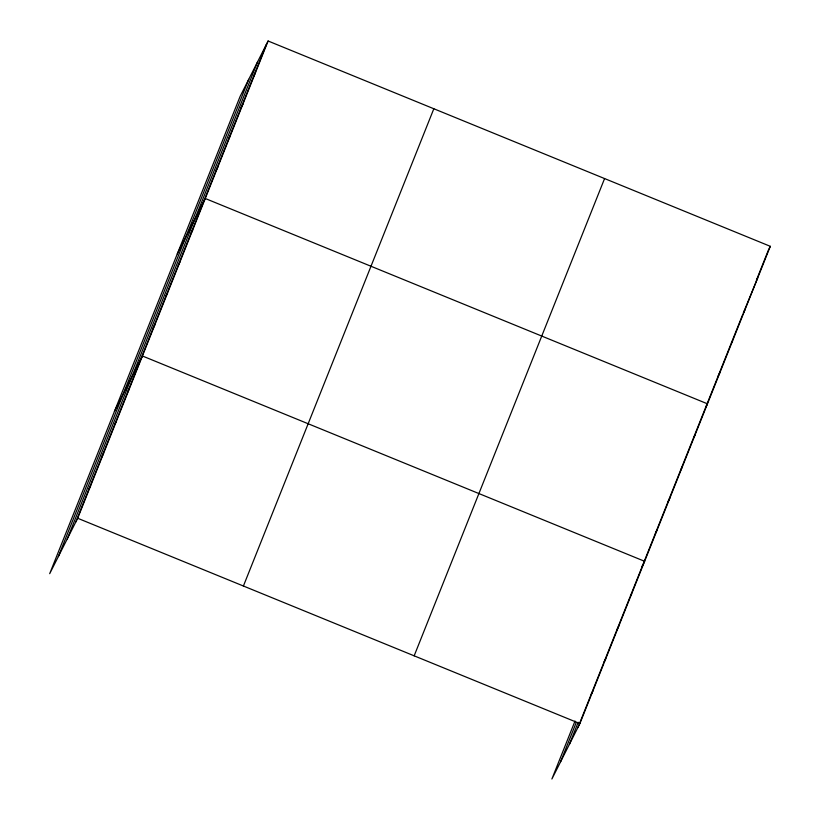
<?xml version="1.0" encoding="UTF-8"?>
<svg xmlns="http://www.w3.org/2000/svg" width="820" height="820" viewBox="0 0 820 820"><rect width="100%" height="100%" fill="white"/><g stroke="black" fill="none" stroke-linecap="round" stroke-linejoin="round"><path stroke-width="1.23" d="M58.333 556.585L248.757 79.314M67.23 538.966L257.654 61.705M75.87 521.868L266.285 44.598M268.109 41L240.116 96.422L49.692 573.682L77.685 518.26L268.109 41L770.308 246.318L579.883 723.578L551.891 779L575.015 721.046M243.407 586.023L433.831 108.752M414.161 655.826L604.586 178.565M560.531 761.903L576.255 722.492M569.428 744.283L578.213 722.256M578.069 727.186L590.554 695.893M603.499 663.431L591.015 694.735L592.829 691.127M629.862 597.37L603.961 662.273L605.785 658.675M630.324 596.212L642.808 564.918L641.66 567.194M643.28 563.75L730.784 344.42M731.245 343.252L742.889 314.08M756.389 280.255L768.483 249.915M253.718 76.106L255.543 72.498M241.152 107.605L242.976 103.996M228.585 139.103L230.41 135.495M216.019 170.601L217.833 166.993M177.274 253.913L205.266 198.501L707.465 403.819L705.651 407.417M190.886 233.597L192.7 230M178.309 265.096L180.133 261.498M165.742 296.594L167.567 292.996M153.176 328.103L155 324.494M114.431 411.414L142.434 355.993L644.633 561.31L643.259 564.016M127.664 392.052L129.478 388.444M114.708 424.504L116.532 420.906M101.762 456.955L103.586 453.357M88.816 489.417L90.63 485.809M768.945 249.013L770.308 246.318M757.741 277.816L743.351 312.922L745.175 309.314M731.235 343.518L732.608 340.812M718.217 375.919L720.032 372.311M693.535 438.013L694.899 435.317M680.518 470.413L682.332 466.816M667.941 501.912L669.766 498.314M655.375 533.41L657.199 529.812M630.313 596.468L631.677 593.762M616.917 629.822L618.731 626.224M77.685 518.26L579.883 723.578"/></g></svg>
